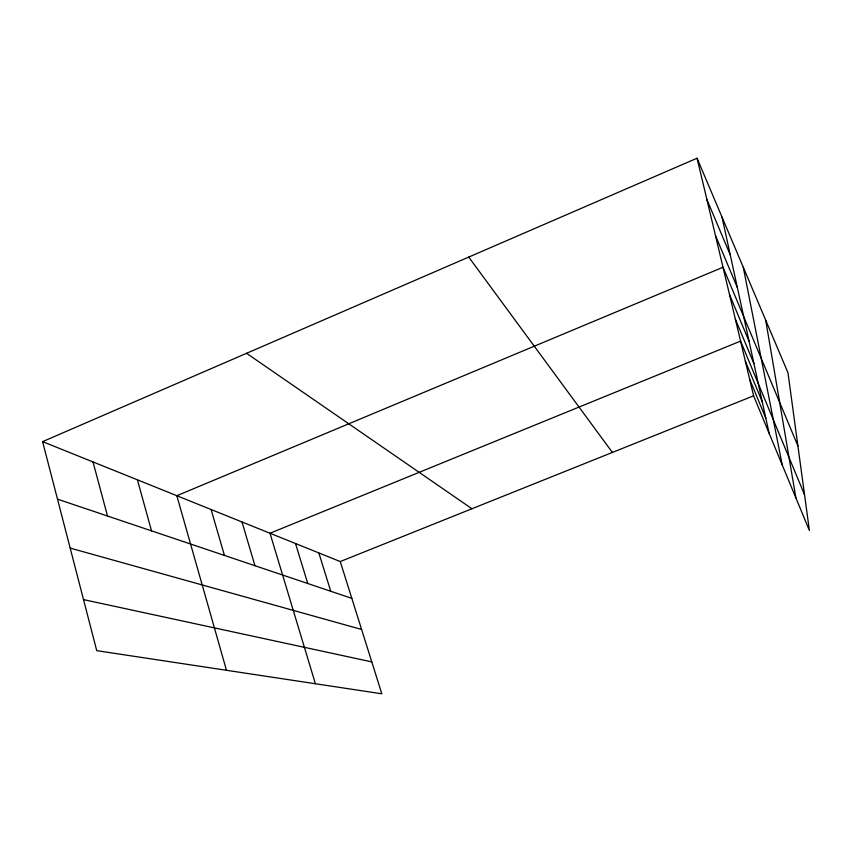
<?xml version="1.0" encoding="UTF-8"?>
<svg xmlns="http://www.w3.org/2000/svg" width="852" height="852" viewBox="0 0 852 852"><rect width="100%" height="100%" fill="white"/><g stroke="black" fill="none" stroke-linecap="round" stroke-linejoin="round"><path stroke-width="1.28" d="M42.6 441.634L340.257 561.553L381.824 693.794L96.745 650.662L42.6 441.634L697.064 158.206L787.972 372.729L809.4 530.53L753.594 395.818L697.064 158.206M340.257 561.553L753.594 395.818M83.517 599.606L371.802 661.897M70.184 548.102L361.599 629.458M57.499 499.155L351.833 598.37M246.569 353.303L471.955 508.75M468.738 257.091L612.396 452.433M706.894 199.517L730.228 254.823M715.467 235.557L737.395 287.699M797.909 445.894L723.007 267.262L176.833 495.715L226.472 670.29M729.504 294.59L749.1 341.45M735.329 319.063L753.945 363.687M804.533 494.724L740.58 341.109L270.009 533.245L315.389 683.741M745.319 361.067L762.252 401.803M749.643 379.225L765.841 418.268M318.84 552.927L330.746 591.267M295.516 543.523L307.764 583.513M242 521.967L254.961 565.717M211.094 509.517L224.438 555.429M137.406 479.825L151.528 530.849M92.996 461.933L107.512 516.014M722.006 217.058L769.111 433.285M743.274 267.262L782.221 464.936M765.703 320.171L795.917 498.005"/></g></svg>
